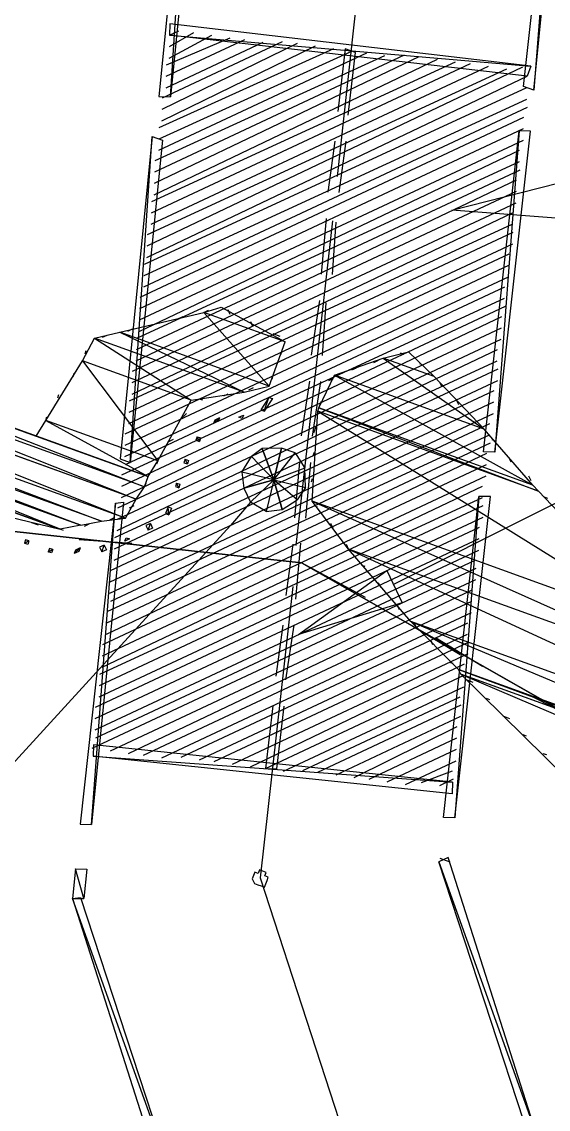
# Model space of a CAD drawing. Header units: feet. Extents: x 2484883 to 2491360, y 414166 to 419420.
# Drawn here: x 2488453.5 to 2488618.4, y 414948.5 to 415289.2 of the extents above; entities that cross this region are included whole.
import ezdxf

# ---------------------------------------------------------------- set-up
doc = ezdxf.new("R2010")
doc.units = ezdxf.units.FT
for name, color, linetype in [('BUFFER_BORING', 3, 'Continuous'), ('LANDSCAPE_POND', 6, 'Continuous'), ('SITE_BASE', 8, 'Continuous'), ('WETLAND_EXPANSION', 1, 'Continuous'), ('WETLANDS', 5, 'Continuous')]:
    doc.layers.add(name, color=color, linetype=linetype)

msp = doc.modelspace()

# ---------------------------------------------------------------- linework, layer by layer
at = {"layer": 'BUFFER_BORING'}
for p, q in [((2488498.89, 415275.74), (2488518.78, 415284.18)), ((2488499.66, 415277.86), (2488513.08, 415285.04)), ((2488499.75, 415281.44), (2488507.38, 415285.9)), ((2488499.84, 415285.02), (2488502.74, 415286.37)), ((2488496.61, 415256.11), (2488551.26, 415280.86)), ((2488497.38, 415258.24), (2488545.56, 415281.72)), ((2488497.47, 415261.82), (2488539.85, 415282.58)), ((2488497.56, 415265.39), (2488535.21, 415283.05)), ((2488498.71, 415268.58), (2488529.12, 415282.85)), ((2488498.8, 415272.16), (2488523.42, 415283.71)), ((2488495, 415235.05), (2488583.73, 415277.53)), ((2488495.09, 415238.62), (2488578.03, 415278.39)), ((2488495.18, 415242.2), (2488573.39, 415278.87)), ((2488495.27, 415245.77), (2488567.3, 415278.66)), ((2488496.43, 415248.96), (2488561.6, 415279.52)), ((2488496.52, 415252.54), (2488556.96, 415280)), ((2488492.81, 415219), (2488610.51, 415275.07)), ((2488492.9, 415222.58), (2488605.48, 415274.48)), ((2488494.05, 415225.77), (2488599.78, 415275.34)), ((2488494.14, 415229.34), (2488594.08, 415276.2)), ((2488494.23, 415232.92), (2488589.44, 415276.68)), ((2488492.72, 415215.42), (2488611.87, 415272.17)), ((2488491.95, 415213.3), (2488611.78, 415268.6)), ((2488491.86, 415209.72), (2488611.69, 415265.02)), ((2488491.77, 415206.14), (2488611.98, 415262.51)), ((2488490.62, 415202.95), (2488610.83, 415259.32)), ((2488490.53, 415199.38), (2488610.74, 415255.74)), ((2488490.44, 415195.8), (2488610.65, 415252.17)), ((2488490.35, 415192.23), (2488609.49, 415248.98)), ((2488489.58, 415190.1), (2488609.4, 415245.4)), ((2488489.4, 415182.95), (2488608.54, 415239.7)), ((2488489.49, 415186.52), (2488609.7, 415242.89)), ((2488488.24, 415179.76), (2488608.45, 415236.12)), ((2488488.15, 415176.18), (2488608.36, 415232.55)), ((2488488.06, 415172.6), (2488607.21, 415229.36)), ((2488487.2, 415166.9), (2488607.41, 415223.27)), ((2488487.29, 415170.48), (2488607.12, 415225.78)), ((2488487.11, 415163.33), (2488607.32, 415219.69)), ((2488485.96, 415160.13), (2488606.17, 415216.5)), ((2488485.87, 415156.56), (2488606.08, 415212.93)), ((2488485.78, 415152.98), (2488605.99, 415209.35)), ((2488486.07, 415150.47), (2488604.84, 415206.16)), ((2488484.92, 415147.28), (2488604.75, 415202.58)), ((2488484.83, 415143.7), (2488605.04, 415200.07)), ((2488484.74, 415140.13), (2488603.89, 415196.88)), ((2488483.59, 415136.94), (2488603.8, 415193.3)), ((2488483.5, 415133.36), (2488603.71, 415189.73)), ((2488483.41, 415129.79), (2488602.55, 415186.54)), ((2488482.64, 415127.66), (2488602.46, 415182.96)), ((2488482.55, 415124.08), (2488602.76, 415180.45)), ((2488482.46, 415120.51), (2488602.67, 415176.87)), ((2488481.3, 415117.32), (2488601.51, 415173.68)), ((2488481.21, 415113.74), (2488601.42, 415170.11)), ((2488481.12, 415110.16), (2488601.33, 415166.53)), ((2488481.42, 415107.65), (2488600.18, 415163.34)), ((2488480.26, 415104.46), (2488600.09, 415159.76)), ((2488480.17, 415100.89), (2488600.38, 415157.25)), ((2488480.08, 415097.31), (2488599.23, 415154.06)), ((2488478.93, 415094.12), (2488599.14, 415150.49)), ((2488478.84, 415090.54), (2488599.05, 415146.91)), ((2488478.75, 415086.97), (2488597.9, 415143.72)), ((2488477.89, 415081.26), (2488598.1, 415137.63)), ((2488477.98, 415084.84), (2488597.81, 415140.14)), ((2488477.8, 415077.69), (2488598.01, 415134.06)), ((2488476.65, 415074.5), (2488596.86, 415130.86)), ((2488476.56, 415070.92), (2488596.77, 415127.29)), ((2488476.47, 415067.35), (2488596.68, 415123.71)), ((2488476.76, 415064.83), (2488595.52, 415120.52)), ((2488475.61, 415061.64), (2488595.82, 415118.01)), ((2488481.31, 415060.78), (2488595.73, 415114.43)), ((2488487.01, 415059.92), (2488594.57, 415111.24)), ((2488491.65, 415059.45), (2488594.48, 415107.67)), ((2488497.36, 415058.59), (2488594.39, 415104.09)), ((2488503.44, 415058.8), (2488593.24, 415100.9)), ((2488509.15, 415057.94), (2488593.15, 415097.32)), ((2488513.79, 415057.46), (2488593.44, 415094.81)), ((2488519.49, 415056.6), (2488593.35, 415091.24)), ((2488525.19, 415055.74), (2488592.2, 415088.05)), ((2488529.83, 415055.27), (2488592.11, 415084.47)), ((2488535.54, 415054.41), (2488592.02, 415080.89)), ((2488541.62, 415054.61), (2488590.87, 415077.7)), ((2488546.26, 415054.14), (2488591.16, 415075.19)), ((2488551.97, 415053.28), (2488591.07, 415071.61)), ((2488557.67, 415052.42), (2488589.92, 415068.42)), ((2488562.31, 415051.94), (2488589.83, 415064.85)), ((2488568.01, 415051.09), (2488589.74, 415061.27)), ((2488573.71, 415050.23), (2488589.65, 415057.7)), ((2488578.74, 415050.82), (2488588.49, 415054.51)), ((2488584.44, 415049.96), (2488588.79, 415051.99))]:
    msp.add_line(p, q, dxfattribs=at)
at = {"layer": 'LANDSCAPE_POND'}
msp.add_line((2488587.77, 415025.9), (2488584.58, 415027.05), dxfattribs=at)
for points in [[(2488621.83, 415369.6), (2488613.9, 415267.83), (2488610.71, 415268.98), (2488621.83, 415369.6)], [(2488623.96, 415368.83), (2488621.83, 415369.6), (2488613.9, 415267.83), (2488623.96, 415368.83)], [(2488496.49, 415265.78), (2488500.07, 415265.69), (2488506.55, 415366.78), (2488496.49, 415265.78)], [(2488500.07, 415265.69), (2488506.55, 415366.78), (2488510.13, 415366.69), (2488500.07, 415265.69)], [(2488499.93, 415288.59), (2488499.84, 415285.02), (2488613.02, 415275.37), (2488499.93, 415288.59)], [(2488499.84, 415285.02), (2488613.02, 415275.37), (2488611.87, 415272.17), (2488499.84, 415285.02)], [(2488484.33, 415152.3), (2488487.52, 415151.15), (2488494.39, 415253.31), (2488484.33, 415152.3)], [(2488487.52, 415151.15), (2488494.39, 415253.31), (2488497.58, 415252.15), (2488487.52, 415151.15)], [(2488609.29, 415255.07), (2488601.74, 415154.36), (2488598.17, 415154.45), (2488609.29, 415255.07)], [(2488612.86, 415254.98), (2488609.29, 415255.07), (2488601.74, 415154.36), (2488612.86, 415254.98)], [(2488471.79, 415037.77), (2488475.36, 415037.68), (2488482.91, 415138.39), (2488471.79, 415037.77)], [(2488475.36, 415037.68), (2488482.91, 415138.39), (2488485.42, 415138.68), (2488475.36, 415037.68)], [(2488596.74, 415140.53), (2488589.2, 415039.82), (2488585.62, 415039.91), (2488596.74, 415140.53)], [(2488600.32, 415140.44), (2488596.74, 415140.53), (2488589.2, 415039.82), (2488600.32, 415140.44)], [(2488475.99, 415062.71), (2488475.9, 415059.13), (2488588.4, 415050.93), (2488475.99, 415062.71)], [(2488475.9, 415059.13), (2488588.4, 415050.93), (2488588.31, 415047.35), (2488475.9, 415059.13)], [(2488587.09, 415027.35), (2488584.2, 415025.99), (2488615.28, 414938.98), (2488587.09, 415027.35)], [(2488584.2, 415025.99), (2488615.28, 414938.98), (2488612.77, 414938.68), (2488584.2, 415025.99)], [(2488469.41, 415014.57), (2488472.99, 415014.48), (2488470.36, 415023.85), (2488469.41, 415014.57)], [(2488472.99, 415014.48), (2488470.36, 415023.85), (2488473.94, 415023.76), (2488472.99, 415014.48)], [(2488500.5, 414927.56), (2488469.41, 415014.57), (2488471.92, 415014.86), (2488500.5, 414927.56)], [(2488497.6, 414926.2), (2488500.5, 414927.56), (2488469.41, 415014.57), (2488497.6, 414926.2)]]:
    msp.add_lwpolyline(points, dxfattribs=at)
at = {"layer": 'SITE_BASE'}
for p, q in [((2488552.4, 415240.76), (2488563.52, 415341.37)), ((2488551.6, 415251.87), (2488549.41, 415235.82)), ((2488552.98, 415235.73), (2488555.18, 415251.78)), ((2488539.46, 415125.15), (2488550.97, 415226.84)), ((2488548.84, 415227.61), (2488547.33, 415210.11)), ((2488550.91, 415210.02), (2488552.03, 415226.45)), ((2488510.53, 415198.16), (2488511.98, 415198.84)), ((2488518.07, 415199.04), (2488518.75, 415197.59)), ((2488546.77, 415201.9), (2488544.19, 415184.79)), ((2488547.76, 415184.7), (2488548.89, 415201.13)), ((2488502.61, 415196.21), (2488504.06, 415196.89)), ((2488486.77, 415192.32), (2488488.22, 415193)), ((2488494.69, 415194.26), (2488496.14, 415194.94)), ((2488525.13, 415195.29), (2488525.81, 415193.84)), ((2488478.85, 415190.37), (2488480.3, 415191.05)), ((2488532.19, 415191.53), (2488534.32, 415190.76)), ((2488473.35, 415185.14), (2488473.74, 415186.2)), ((2488534.91, 415185.74), (2488534.52, 415184.67)), ((2488572.11, 415185.52), (2488573.18, 415185.13)), ((2488563.81, 415182.5), (2488565.26, 415183.18)), ((2488578.11, 415182.14), (2488579.18, 415181.76)), ((2488469.6, 415178.08), (2488469.98, 415179.14)), ((2488556.95, 415180.17), (2488558.4, 415180.85)), ((2488532.22, 415178.29), (2488531.83, 415177.23)), ((2488543.62, 415176.57), (2488541.04, 415159.46)), ((2488544.62, 415159.37), (2488547.2, 415176.48)), ((2488549.71, 415176.78), (2488551.16, 415177.46)), ((2488584.4, 415176.26), (2488585.08, 415174.81)), ((2488464.78, 415171.4), (2488465.16, 415172.47)), ((2488518.12, 415172.56), (2488516.67, 415171.88)), ((2488526.04, 415174.51), (2488524.59, 415173.83)), ((2488510.2, 415170.62), (2488509.13, 415171)), ((2488546.63, 415168.27), (2488547.4, 415170.39)), ((2488589.63, 415170.76), (2488590.31, 415169.31)), ((2488461.02, 415164.34), (2488461.4, 415165.4)), ((2488505.08, 415166.45), (2488503.25, 415164.71)), ((2488545, 415160.44), (2488545.77, 415162.56)), ((2488594.48, 415164.2), (2488595.54, 415163.81)), ((2488454.84, 415160.56), (2488456.97, 415159.79)), ((2488500.94, 415158.33), (2488499.49, 415157.65)), ((2488600.77, 415158.32), (2488601.83, 415157.93)), ((2488496.12, 415151.65), (2488495.74, 415150.59)), ((2488540.48, 415151.25), (2488538.97, 415133.75)), ((2488542.54, 415133.66), (2488544.06, 415151.16)), ((2488544.82, 415153.29), (2488545.21, 415154.35)), ((2488606, 415152.82), (2488606.68, 415151.37)), ((2488492.37, 415144.59), (2488491.98, 415143.52)), ((2488544.26, 415145.07), (2488544.64, 415146.13)), ((2488612.29, 415146.93), (2488612.97, 415145.49)), ((2488488.61, 415137.53), (2488487.16, 415136.85)), ((2488546.21, 415137.15), (2488545.14, 415137.53)), ((2488617.13, 415140.37), (2488618.2, 415139.99)), ((2488458.76, 415131.48), (2488456.63, 415132.25)), ((2488474.51, 415131.8), (2488473.06, 415131.12)), ((2488482.43, 415133.75), (2488480.98, 415133.07)), ((2488551.05, 415130.59), (2488550.37, 415132.04)), ((2488466.59, 415129.85), (2488465.53, 415130.24)), ((2488487.96, 415125.74), (2488471.53, 415126.87)), ((2488538.4, 415125.54), (2488536.21, 415109.49)), ((2488539.4, 415108.34), (2488540.91, 415125.83)), ((2488555.89, 415124.02), (2488555.22, 415125.47)), ((2488541.12, 415119.75), (2488513.28, 415122.59)), ((2488561.12, 415118.53), (2488560.06, 415118.91)), ((2488565.97, 415111.96), (2488565.29, 415113.41)), ((2488571.88, 415105.02), (2488571.2, 415106.46)), ((2488535.26, 415100.21), (2488533.07, 415084.17)), ((2488536.26, 415083.01), (2488538.83, 415100.12)), ((2488577.1, 415099.52), (2488576.42, 415100.97)), ((2488576.04, 415099.9), (2488590.84, 415090.94)), ((2488582.33, 415094.02), (2488581.65, 415095.47)), ((2488597.9, 415087.19), (2488583.1, 415096.15)), ((2488588.62, 415088.14), (2488587.56, 415088.52)), ((2488594.92, 415082.25), (2488592.79, 415083.02)), ((2488600.14, 415076.75), (2488599.08, 415077.14)), ((2488612.7, 415078.23), (2488627.89, 415070.33)), ((2488606.44, 415070.87), (2488604.31, 415071.64)), ((2488611.67, 415065.37), (2488610.6, 415065.76)), ((2488617.96, 415059.49), (2488616.89, 415059.87))]:
    msp.add_line(p, q, dxfattribs=at)
for points in [[(2488555.74, 415259.99), (2488558.03, 415279.61), (2488554.83, 415280.77), (2488552.55, 415261.15)], [(2488621.6, 415232.57), (2488846.06, 415251.25), (2488569.93, 415112.94)], [(2488622.19, 415227.55), (2488588.27, 415230.19), (2488621.4, 415238.66), (2488622.19, 415227.55)], [(2487993.6, 414946.05), (2488207.85, 415156.05), (2488541.12, 415119.75), (2489142.54, 414777.21), (2489044.83, 414832.98), (2488541.12, 415119.75), (2488207.85, 415156.05), (2487993.6, 414946.05), (2487999.1, 414951.28)], [(2488539.12, 415154.14), (2488534.87, 415155.68), (2488532.47, 415145.72), (2488539.12, 415154.14), (2488542.22, 415149.41), (2488532.47, 415145.72), (2488534.87, 415155.68), (2488528.78, 415155.48), (2488532.47, 415145.72), (2488528.78, 415155.48), (2488525.5, 415153.06), (2488532.47, 415145.72), (2488522.51, 415148.12), (2488525.5, 415153.06), (2488532.47, 415145.72), (2488522.51, 415148.12), (2488523.1, 415143.1), (2488532.47, 415145.72), (2488523.1, 415143.1), (2488525.14, 415138.75), (2488532.47, 415145.72), (2488530.07, 415135.77), (2488525.14, 415138.75), (2488532.47, 415145.72), (2488530.07, 415135.77), (2488535.1, 415136.36), (2488532.47, 415145.72), (2488535.1, 415136.36), (2488539.83, 415139.46), (2488532.47, 415145.72), (2488542.43, 415143.33), (2488539.83, 415139.46), (2488532.47, 415145.72), (2488542.43, 415143.33), (2488542.22, 415149.41), (2488532.47, 415145.72), (2488539.12, 415154.14)], [(2488525.14, 415138.75), (2488518.87, 415131.4), (2488447.12, 415052.7), (2488439.67, 415055.39)], [(2488572.64, 415107.14), (2488540.19, 415097.23), (2488567.89, 415117.28), (2488572.64, 415107.14)], [(2488561.24, 415108.86), (2488541.12, 415119.75), (2488554.18, 415112.62)], [(2488538.43, 415112.3), (2488528.25, 415020.96), (2488560.13, 414922.83)], [(2488532.12, 415074.89), (2488529.83, 415055.27), (2488533.41, 415055.18), (2488535.69, 415074.8)], [(2488530.38, 415020.19), (2488530.76, 415021.25), (2488529.7, 415021.64), (2488530.09, 415022.7), (2488529.02, 415023.09), (2488527.96, 415023.47), (2488527.57, 415022.41), (2488526.51, 415022.79), (2488526.13, 415021.73), (2488525.74, 415020.66), (2488526.42, 415019.22), (2488527.48, 415018.83), (2488528.55, 415018.45), (2488529.61, 415018.06), (2488530, 415019.13), (2488530.38, 415020.19)]]:
    msp.add_lwpolyline(points, dxfattribs=at)
at = {"layer": 'WETLAND_EXPANSION'}
for points in [[(2488528.37, 415167.65), (2488529.43, 415167.27), (2488530.97, 415171.52), (2488528.37, 415167.65)], [(2488529.43, 415167.27), (2488530.97, 415171.52), (2488532.04, 415171.14), (2488529.43, 415167.27)], [(2488513.98, 415164.44), (2488513.59, 415163.37), (2488515.43, 415165.12), (2488513.98, 415164.44)], [(2488513.59, 415163.37), (2488515.43, 415165.12), (2488515.04, 415164.05), (2488513.59, 415163.37)], [(2488521.51, 415165.32), (2488522.96, 415166), (2488522.58, 415164.94), (2488521.51, 415165.32)], [(2488508.09, 415158.15), (2488509.16, 415157.76), (2488508.48, 415159.21), (2488508.09, 415158.15)], [(2488509.16, 415157.76), (2488508.48, 415159.21), (2488509.54, 415158.83), (2488509.16, 415157.76)], [(2488504.34, 415151.08), (2488505.4, 415150.7), (2488504.72, 415152.15), (2488504.34, 415151.08)], [(2488505.4, 415150.7), (2488504.72, 415152.15), (2488505.79, 415151.76), (2488505.4, 415150.7)], [(2488501.65, 415143.64), (2488502.71, 415143.25), (2488502.03, 415144.7), (2488501.65, 415143.64)], [(2488502.71, 415143.25), (2488502.03, 415144.7), (2488503.09, 415144.32), (2488502.71, 415143.25)], [(2488498.57, 415135.13), (2488499.63, 415134.74), (2488499.34, 415137.26), (2488498.57, 415135.13)], [(2488499.63, 415134.74), (2488499.34, 415137.26), (2488500.4, 415136.87), (2488499.63, 415134.74)], [(2488492.39, 415131.35), (2488493.07, 415129.9), (2488493.84, 415132.03), (2488492.39, 415131.35)], [(2488493.07, 415129.9), (2488493.84, 415132.03), (2488494.52, 415130.58), (2488493.07, 415129.9)], [(2488485.83, 415126.51), (2488486.21, 415127.57), (2488487.28, 415127.18), (2488485.83, 415126.51)], [(2488454.71, 415126.93), (2488454.33, 415125.87), (2488455.77, 415126.55), (2488454.71, 415126.93)], [(2488454.33, 415125.87), (2488455.77, 415126.55), (2488455.39, 415125.48), (2488454.33, 415125.87)], [(2488462.16, 415124.24), (2488461.77, 415123.18), (2488463.22, 415123.85), (2488462.16, 415124.24)], [(2488461.77, 415123.18), (2488463.22, 415123.85), (2488462.84, 415122.79), (2488461.77, 415123.18)], [(2488470.37, 415123.67), (2488469.99, 415122.61), (2488471.82, 415124.35), (2488470.37, 415123.67)], [(2488469.99, 415122.61), (2488471.82, 415124.35), (2488471.44, 415123.29), (2488469.99, 415122.61)], [(2488477.91, 415124.56), (2488478.59, 415123.11), (2488479.36, 415125.24), (2488477.91, 415124.56)], [(2488478.59, 415123.11), (2488479.36, 415125.24), (2488480.04, 415123.79), (2488478.59, 415123.11)]]:
    msp.add_lwpolyline(points, dxfattribs=at)
at = {"layer": 'WETLANDS'}
for points in [[(2488288.07, 415201.62), (2488472, 415131.5), (2488263.51, 415206.89), (2488288.07, 415201.62)], [(2488382.65, 415163.81), (2488263.51, 415206.89), (2488373.37, 415164.76), (2488382.65, 415163.81), (2488425.11, 415144.85), (2488465.53, 415130.24), (2488382.65, 415163.81), (2488472, 415131.5), (2488465.53, 415130.24), (2488425.11, 415144.85), (2488445.61, 415135.03), (2488465.53, 415130.24), (2488382.65, 415163.81)], [(2488303.23, 415206.96), (2488486.01, 415133.66), (2488293.48, 415203.27), (2488303.23, 415206.96)], [(2488489.38, 415139.65), (2488303.23, 415206.96), (2488486.01, 415133.66), (2488489.38, 415139.65)], [(2488293.48, 415203.27), (2488478.47, 415132.77), (2488288.07, 415201.62), (2488293.48, 415203.27)], [(2488486.01, 415133.66), (2488293.48, 415203.27), (2488478.47, 415132.77), (2488486.01, 415133.66)], [(2488478.47, 415132.77), (2488288.07, 415201.62), (2488472, 415131.5), (2488478.47, 415132.77)], [(2488515.94, 415199.81), (2488536.06, 415188.93), (2488510.53, 415198.16), (2488515.94, 415199.81)], [(2488353.7, 415193.52), (2488489.38, 415139.65), (2488334.08, 415195.81), (2488353.7, 415193.52)], [(2488510.53, 415198.16), (2488531.06, 415175.1), (2488484.26, 415192.02), (2488510.53, 415198.16)], [(2488536.06, 415188.93), (2488510.53, 415198.16), (2488531.06, 415175.1), (2488536.06, 415188.93)], [(2488367.62, 415192.1), (2488491.98, 415143.52), (2488353.7, 415193.52), (2488367.62, 415192.1)], [(2488491.98, 415143.52), (2488353.7, 415193.52), (2488489.38, 415139.65), (2488491.98, 415143.52)], [(2488458.03, 415159.41), (2488493.14, 415146.72), (2488458.03, 415159.41), (2488493.14, 415146.72), (2488458.03, 415159.41), (2488369.75, 415191.33), (2488452.71, 415161.33), (2488458.03, 415159.41), (2488369.75, 415191.33), (2488367.62, 415192.1), (2488458.03, 415159.41)], [(2488493.14, 415146.72), (2488367.62, 415192.1), (2488491.98, 415143.52), (2488493.14, 415146.72)], [(2488484.26, 415192.02), (2488523.14, 415173.15), (2488476.34, 415190.07), (2488484.26, 415192.02)], [(2488531.06, 415175.1), (2488484.26, 415192.02), (2488523.14, 415173.15), (2488531.06, 415175.1)], [(2488476.34, 415190.07), (2488506.62, 415170.71), (2488472.58, 415183.01), (2488476.34, 415190.07)], [(2488523.14, 415173.15), (2488476.34, 415190.07), (2488506.62, 415170.71), (2488523.14, 415173.15)], [(2488574.63, 415185.81), (2488582.66, 415178.09), (2488566.71, 415183.86), (2488574.63, 415185.81)], [(2488472.58, 415183.01), (2488496.12, 415151.65), (2488461.02, 415164.34), (2488472.58, 415183.01)], [(2488506.62, 415170.71), (2488472.58, 415183.01), (2488496.12, 415151.65), (2488506.62, 415170.71)], [(2488566.71, 415183.86), (2488598.35, 415161.6), (2488551.54, 415178.52), (2488566.71, 415183.86)], [(2488582.66, 415178.09), (2488566.71, 415183.86), (2488598.35, 415161.6), (2488582.66, 415178.09)], [(2488551.54, 415178.52), (2488613.65, 415144.04), (2488546.63, 415168.27), (2488551.54, 415178.52)], [(2488598.35, 415161.6), (2488551.54, 415178.52), (2488613.65, 415144.04), (2488598.35, 415161.6)], [(2488546.63, 415168.27), (2488615.39, 415142.2), (2488546.25, 415167.2), (2488546.63, 415168.27)], [(2488613.65, 415144.04), (2488546.63, 415168.27), (2488615.39, 415142.2), (2488613.65, 415144.04)], [(2488546.25, 415167.2), (2488657.22, 415098.21), (2488544.46, 415138.98), (2488546.25, 415167.2)], [(2488615.39, 415142.2), (2488546.25, 415167.2), (2488657.22, 415098.21), (2488615.39, 415142.2)], [(2488461.02, 415164.34), (2488493.14, 415146.72), (2488458.03, 415159.41), (2488461.02, 415164.34)], [(2488496.12, 415151.65), (2488461.02, 415164.34), (2488493.14, 415146.72), (2488496.12, 415151.65)], [(2488657.22, 415098.21), (2488544.46, 415138.98), (2488671.84, 415082.1), (2488657.22, 415098.21)], [(2488544.46, 415138.98), (2488671.84, 415082.1), (2488555.89, 415124.02), (2488544.46, 415138.98)], [(2488671.84, 415082.1), (2488555.89, 415124.02), (2488712.58, 415051.74), (2488671.84, 415082.1)], [(2488555.89, 415124.02), (2488712.58, 415051.74), (2488575.36, 415101.35), (2488555.89, 415124.02)], [(2488712.58, 415051.74), (2488575.36, 415101.35), (2488738.22, 415032.84), (2488712.58, 415051.74)], [(2488575.36, 415101.35), (2488738.22, 415032.84), (2488590.37, 415086.3), (2488575.36, 415101.35)], [(2488738.22, 415032.84), (2488590.37, 415086.3), (2488738.9, 415031.4), (2488738.22, 415032.84)], [(2488590.37, 415086.3), (2488738.9, 415031.4), (2488591.05, 415084.85), (2488590.37, 415086.3)], [(2488916.54, 414967.17), (2488591.05, 415084.85), (2488906.81, 414950.24), (2488916.54, 414967.17)], [(2488591.05, 415084.85), (2488906.81, 414950.24), (2488623.87, 415052.54), (2488591.05, 415084.85)]]:
    msp.add_lwpolyline(points, dxfattribs=at)

doc.saveas('drawing.dxf')
